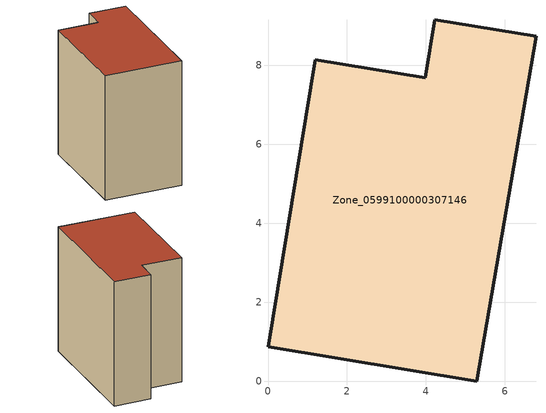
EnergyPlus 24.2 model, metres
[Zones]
Zone_0599100000307146
 floor ground (C_G): 5.29,0 0,0.88 1.2,8.15 3.98,7.69 4.23,9.16 6.79,8.73 z0
 wall outside (C_F): 3.98,7.69 1.2,8.15 0,0.88 5.29,0 6.79,8.73 4.23,9.16 3.98,7.69 z0:8.85
 roof outside (C_R): 6.79,8.73 4.23,9.16 3.98,7.69 1.2,8.15 0,0.88 5.29,0 z8.85
[BUILDING]
Pand.0599100000307146: North Axis=0; Terrain=City; Loads Convergence Tolerance Value=0.04; Temperature Convergence Tolerance Value=0.4; Solar Distribution=FullExterior; Maximum Number of Warmup Days=25; Minimum Number of Warmup Days=1
[Site:Location]
Rotterdam.The.Hague.AP_ZH_NLD Design_Conditions: Latitude=51.96; Longitude=4.45; Time Zone=1; Elevation=-4.5
[SITE:GROUNDTEMPERATURE:BUILDINGSURFACE]
18, 18, 18, 18, 18, 18, 18, 18, 18, 18, 18, 18
[MATERIAL] Thermal Absorptance=0.9; Solar Absorptance=0.7; Visible Absorptance=0.7
Name | Roughness | Thickness | Conductivity | Density | Specific Heat
G.TI.1975-1991 | MediumSmooth | 0.15 | 0.288461 | 540 | 1210
F.TI.1975-1991 | Rough | 0.3 | 0.230769 | 1920 | 840
R.TI.1975-1991 | MediumRough | 0.2 | 0.153846 | 1500 | 1000
[CONSTRUCTION]
C_G: G.TI.1975-1991
C_F: F.TI.1975-1991
C_R: R.TI.1975-1991
[ZONE]
Zone_0599100000307146: Type=1; Multiplier=1; Ceiling Height=Autocalculate; Volume=Autocalculate; Floor Area=autocalculate; Part of Total Floor Area=Yes
[ZONEINFILTRATION:DESIGNFLOWRATE]
Infil_Zone_0599100000307146: Zone or ZoneList or Space or SpaceList=Zone_0599100000307146; Schedule=AlwaysOn; Design Flow Rate Calculation Method=Flow/Area; Flow Rate per Floor Area=0.003; Constant Term Coefficient=1; Temperature Term Coefficient=0; Velocity Term Coefficient=0; Velocity Squared Term Coefficient=0
[HVACTEMPLATE:ZONE:IDEALLOADSAIRSYSTEM]
Zone_0599100000307146: Maximum Heating Supply Air Temperature=50; Minimum Cooling Supply Air Temperature=13; Maximum Heating Supply Air Humidity Ratio=0.0156; Minimum Cooling Supply Air Humidity Ratio=0.0077; Heating Limit=NoLimit; Cooling Limit=NoLimit; Dehumidification Control Type=ConstantSensibleHeatRatio; Cooling Sensible Heat Ratio=0.7; Dehumidification Setpoint=60; Humidification Control Type=None; Humidification Setpoint=30; Outdoor Air Method=None; Outdoor Air Flow Rate per Person=0.00944; Outdoor Air Flow Rate per Zone Floor Area=0; Outdoor Air Flow Rate per Zone=0; Demand Controlled Ventilation Type=None; Outdoor Air Economizer Type=NoEconomizer; Heat Recovery Type=None; Sensible Heat Recovery Effectiveness=0.7; Latent Heat Recovery Effectiveness=0.65
[ZONECONTROL:THERMOSTAT]
ThermostatControl_Zone_0599100000307146: Zone or ZoneList=Zone_0599100000307146; Control Type Schedule=DualSetpointControlType; Control 1=Thermostat_Zone_0599100000307146; Temperature Difference Between Cutout And Setpoint=0
[THERMOSTATSETPOINT:DUALSETPOINT]
Thermostat_Zone_0599100000307146: Heating Setpoint Temperature Schedule=HeatingSetpoint_Zone_0599100000307146; Cooling Setpoint Temperature Schedule=CoolingSetpoint_Zone_0599100000307146
[SCHEDULE:COMPACT]
HeatingSetpoint_Zone_0599100000307146: Through: 12/31, For: AllDays, Until: 24:00, 21
CoolingSetpoint_Zone_0599100000307146: Through: 12/31, For: AllDays, Until: 24:00, 24
DualSetpointControlType: Through: 12/31, For: AllDays, Until: 24:00, 4
AlwaysOn: Through: 12/31, For: AllDays, Until: 24:00, 1
